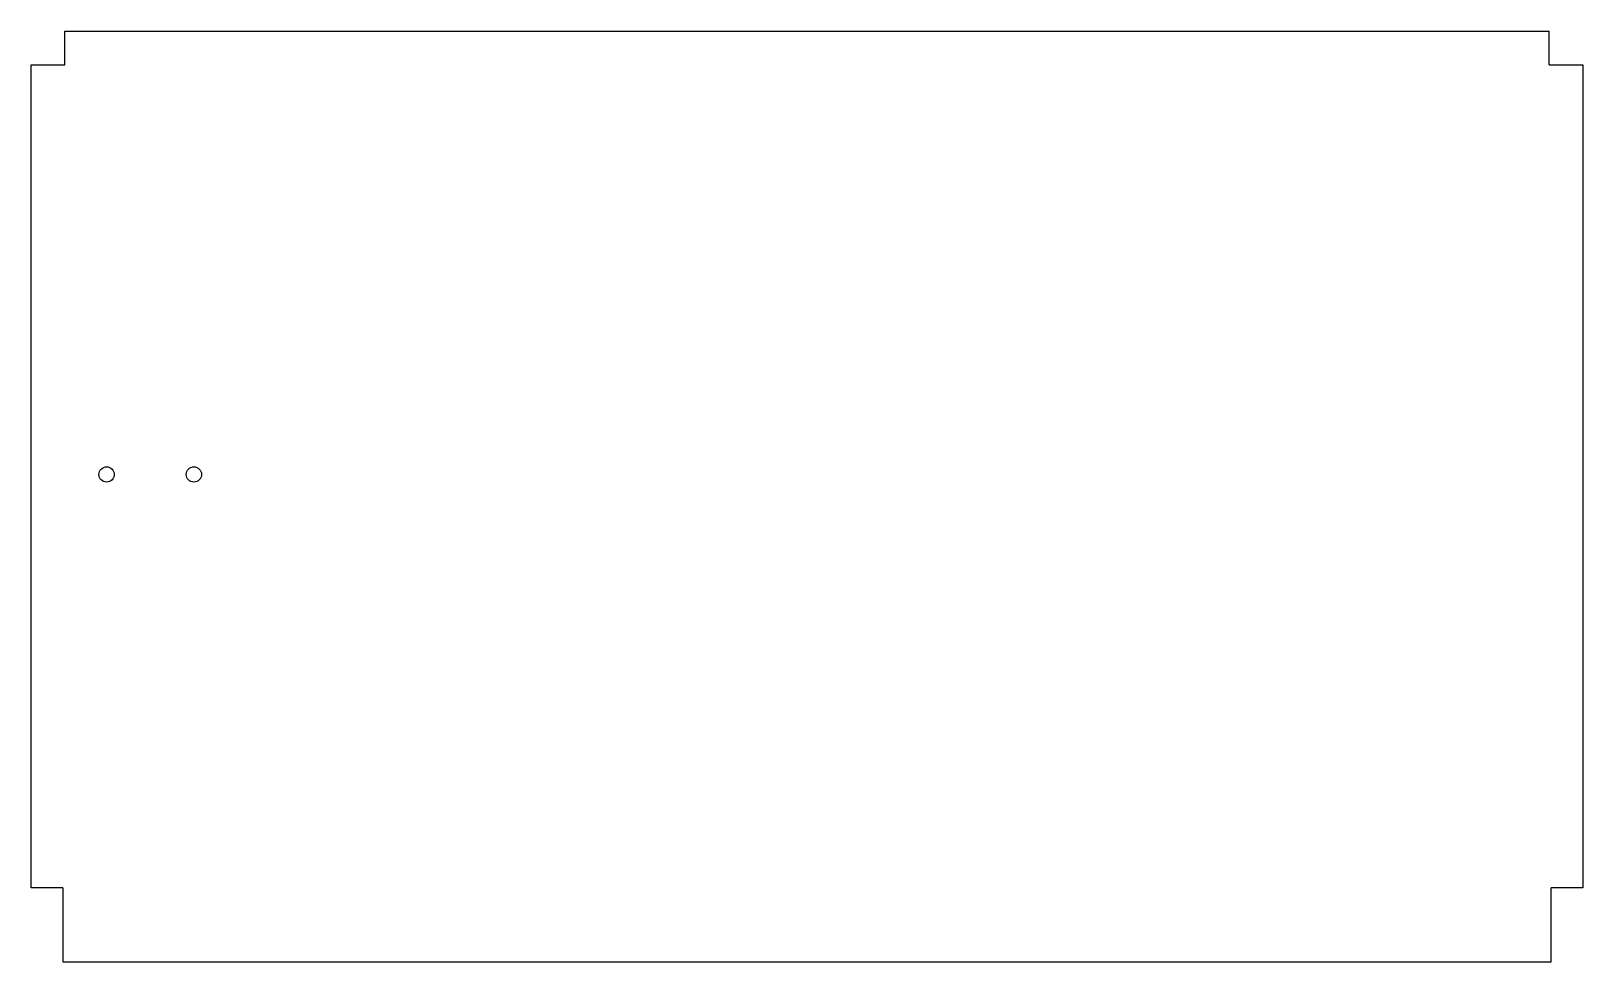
# Model space of a CAD drawing. Header units: millimetres. Extents: x -356 to 356, y -223 to 204.
import ezdxf

# ---------------------------------------------------------------- set-up
doc = ezdxf.new("R2010")
doc.units = ezdxf.units.MM

msp = doc.modelspace()

# ---------------------------------------------------------------- linework, layer by layer
at = {"color": 7, "linetype": 'Continuous', "lineweight": 25}
for p, q in [((-340.13, 188.13), (-340.13, 203.64)), ((-340.13, 203.64), (340.13, 203.64)), ((340.13, 188.13), (340.13, 203.64)), ((-355.64, -189), (-355.64, 188.13)), ((-355.64, 188.13), (-340.13, 188.13)), ((340.13, 188.13), (355.64, 188.13)), ((355.64, 188.13), (355.64, -189)), ((-341, -189), (-355.64, -189)), ((-341, -189), (-341, -223.04)), ((355.64, -189), (341, -189)), ((341, -223.04), (341, -189)), ((-341, -223.04), (341, -223.04))]:
    msp.add_line(p, q, dxfattribs=at)
for centre in [(-321, 0.4), (-281, 0.4)]:
    msp.add_circle(centre, 3.5, dxfattribs=at)

doc.saveas('drawing.dxf')
